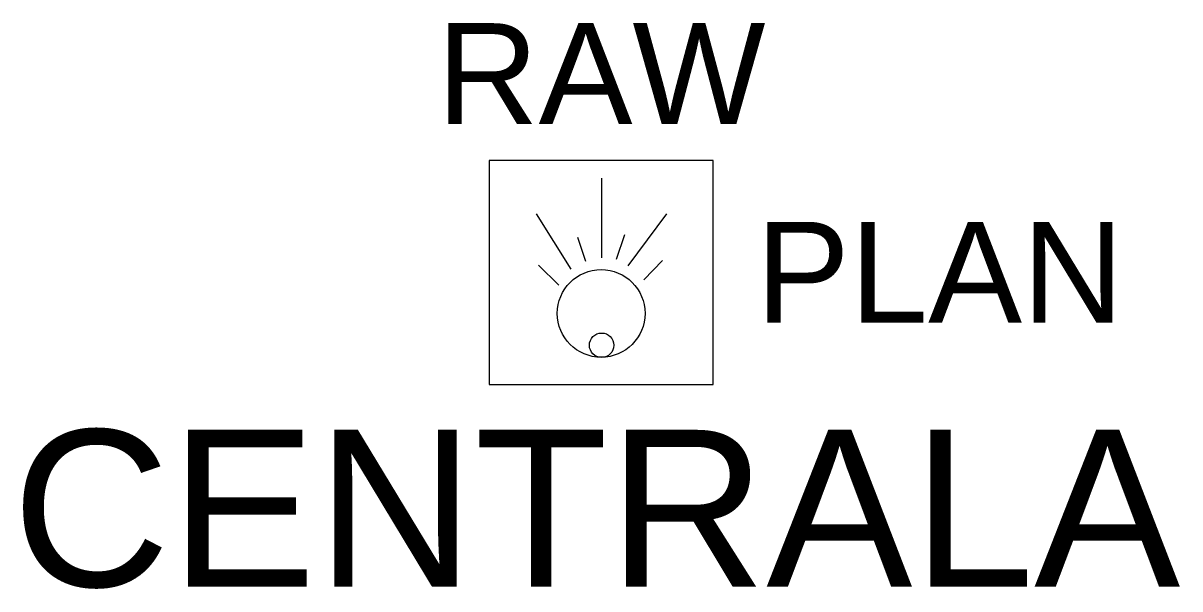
# Model space of a CAD drawing. Header units: millimetres. Extents: x -1032 to 1033, y -565 to 445.
import ezdxf
from ezdxf.enums import TextEntityAlignment as Align

# ---------------------------------------------------------------- set-up
doc = ezdxf.new("R2010")
doc.units = ezdxf.units.MM
doc.header["$LTSCALE"] = 0.25
doc.header["$PDMODE"] = 1
doc.styles.add('opis_czujki', font='arial.ttf')
doc.styles.add('opis_czujki_2', font='arial.ttf')

msp = doc.modelspace()

# ---------------------------------------------------------------- linework, layer by layer
at = {"color": 0}
for p, q in [((0.8, 168.2), (0.8, 26)), ((-115.8, 104.4), (-53.9, 5.8)), ((48.3, 11.6), (117.4, 104.4)), ((-27.6, 19.1), (-41.9, 62)), ((27.2, 23.4), (42.2, 67.7)), ((76, -13.3), (109.3, 20.9)), ((-75.6, -23), (-112.1, 13.1))]:
    msp.add_line(p, q, dxfattribs=at)
msp.add_lwpolyline([(-200, -200), (200, -200), (200, 200), (-200, 200)], close=True)
for centre, radius in [((0, -73.3), 78.3), ((0.8, -130.1), 21.8)]:
    msp.add_circle(centre, radius, dxfattribs=at)
at = {"color": 6}
for p in [(200, 400), (-89.4, 227)]:
    msp.add_point(p, dxfattribs=at)

# ---------------------------------------------------------------- texts
for tag, text, height, style, flags, p in [('RAW', 'XX', 180, 'opis_czujki_2', 9, (0, 354.9)), ('CENTRALA', 'xx', 280, 'opis_czujki', 8, (-9, -421.1))]:
    msp.add_attdef(tag, text=text, height=height, dxfattribs=dict(style=style, flags=flags)).set_placement(p, align=Align.MIDDLE_CENTER)
at = {"style": 'opis_czujki_2', "flags": 9}
msp.add_attdef('PLAN', (276.4, -89.8), 'xx', height=180, dxfattribs=at)

doc.saveas('drawing.dxf')
